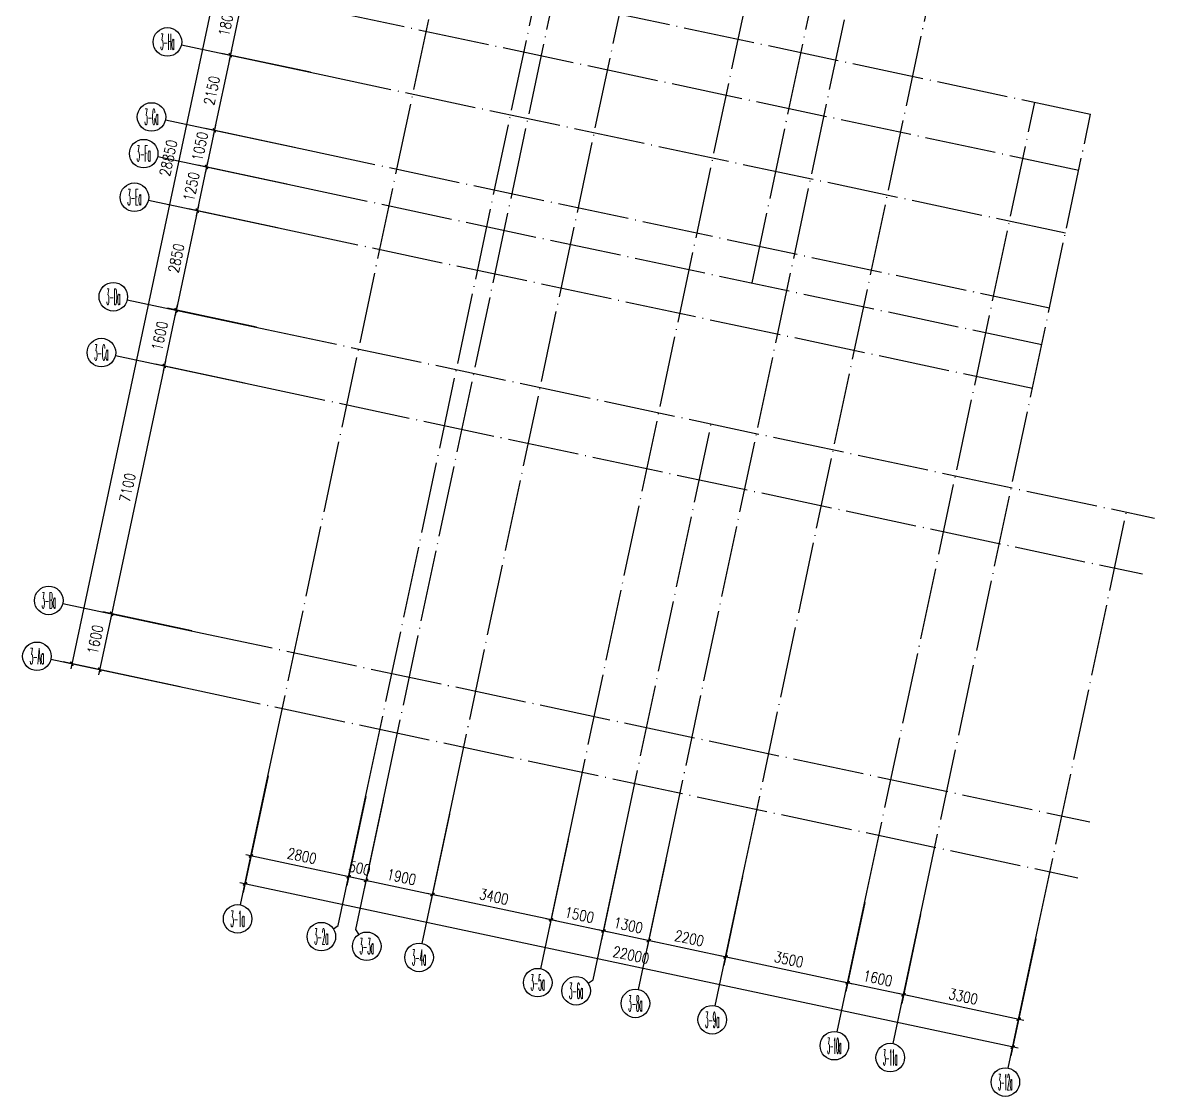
# Model space of a CAD drawing. Header units: millimetres. Extents: x -187744 to 2148, y -49419 to 6550.
# Drawn here: x -187744 to -156022, y -38788 to -8703 of the extents above; entities that cross this region are included whole.
import ezdxf
from ezdxf.enums import TextEntityAlignment as Align

# ---------------------------------------------------------------- set-up
doc = ezdxf.new("R2010")
doc.units = ezdxf.units.MM
doc.header["$LTSCALE"] = 1000
doc.header["$MEASUREMENT"] = 0
doc.linetypes.add('DOTE', pattern=[2.42, 2, -0.2, 0.02, -0.2])
doc.linetypes.add('M-CENTER', pattern=[1.8, 1.2, -0.2, 0.2, -0.2])
doc.layers.get('Defpoints').update_dxf_attribs({"color": 136})
for name, color, linetype in [('AXIS', 150, 'Continuous'), ('AXIS_TEXT', 50, 'Continuous'), ('DOTE', 138, 'M-CENTER')]:
    doc.layers.add(name, color=color, linetype=linetype)
doc.styles.add('COMPLEX', font='COMPLEX')
doc.styles.add('dim_font', font='SIMPLEX', dxfattribs={"width": 0.8})
doc.dimstyles.new('DIMN', dxfattribs={"dimtxt": 300, "dimasz": 100, "dimexe": 250, "dimexo": 300, "dimgap": 0, "dimtad": 0, "dimdec": 0, "dimzin": 0, "dimdsep": 46, "dimtxsty": 'dim_font', "dimblk": 'ARCHTICK', "dimcen": 0.09, "dimdle": 150, "dimclrt": 7, "dimazin": 0, "dimtfac": 1, "dimtdec": 0, "dimtix": 1, "dimtmove": 2, "dimatfit": 3, "dimfxl": 1, "dimtvp": 1, "dimtolj": 1, "dimtzin": 0, "dimarcsym": 0})

# ---------------------------------------------------------------- blocks, each defined once
blk = doc.blocks.new('_AXISO')
blk.add_circle((0, 0), 0.5)
at = {"layer": 'AXIS_TEXT', "style": 'COMPLEX', "width": 1.041667}
blk.add_attdef('A', text='', height=0.56, dxfattribs=at).set_placement((-0.25, -0.28), (0.25, -0.28), align=Align.FIT)
blk = doc.blocks.new('_axiso2')
blk.add_line((0.354, 0.146), (0.5, 0))
blk.add_circle((0, 0.5), 0.5)
at = {"layer": 'AXIS_TEXT', "style": 'COMPLEX', "width": 1.041667}
blk.add_attdef('A', text='', height=0.56, dxfattribs=at).set_placement((-0.25, 0.22), (0.25, 0.22), align=Align.FIT)
blk = doc.blocks.new('_axiso1')
blk.add_line((0.354, -0.146), (0.5, 0))
blk.add_circle((0, -0.5), 0.5)
at = {"layer": 'AXIS_TEXT', "style": 'COMPLEX', "width": 1.041667}
blk.add_attdef('A', text='', height=0.56, dxfattribs=at).set_placement((-0.25, -0.78), (0.25, -0.78), align=Align.FIT)
blk = doc.blocks.new('_ArchTick')
at = {"color": 0, "linetype": 'ByBlock', "const_width": 0.4}
blk.add_lwpolyline([(-0.5, -0.5), (0.5, 0.5)], dxfattribs=at)
blk = doc.blocks.new('*D208')
at = {"layer": 'AXIS', "color": 0, "lineweight": -2, "transparency": 16777216}
for p, q in [((-162574, -33691), (-163104, -36186)), ((-159346, -34377), (-159877, -36872)), ((-159678, -36658), (-163199, -35910))]:
    blk.add_line(p, q, dxfattribs=at)
at = {"layer": 'Defpoints', "color": 0, "transparency": 16777216}
for p in [(-162512, -33398), (-159284, -34084), (-163052, -35941)]:
    blk.add_point(p, dxfattribs=at)
at = {"layer": 'AXIS', "color": 0, "lineweight": -2, "transparency": 16777216, "xscale": 100, "yscale": 100, "zscale": 100}
for p, rotation in [((-163052, -35941), 168.0000000002391), ((-159825, -36627), 348.0000000002391)]:
    blk.add_blockref('_ArchTick', p, dxfattribs=dict(at, rotation=rotation))
at = {"layer": 'AXIS', "color": 7, "transparency": 16777216, "insert": (-161376, -35991), "char_height": 300, "attachment_point": 5, "rotation": 348, "style": 'dim_font'}
blk.add_mtext('\\A1;3300', dxfattribs=at)
blk = doc.blocks.new('*D209')
at = {"layer": 'AXIS', "color": 0, "lineweight": -2, "transparency": 16777216}
for p, q in [((-164139, -33359), (-164669, -35853)), ((-162574, -33691), (-163104, -36186)), ((-162906, -35972), (-164764, -35577))]:
    blk.add_line(p, q, dxfattribs=at)
at = {"layer": 'Defpoints', "color": 0, "transparency": 16777216}
for p in [(-164077, -33065), (-162512, -33398), (-164617, -35608)]:
    blk.add_point(p, dxfattribs=at)
at = {"layer": 'AXIS', "color": 0, "lineweight": -2, "transparency": 16777216, "xscale": 100, "yscale": 100, "zscale": 100}
for p, rotation in [((-164617, -35608), 168.0000000002391), ((-163052, -35941), 348.0000000002391)]:
    blk.add_blockref('_ArchTick', p, dxfattribs=dict(at, rotation=rotation))
at = {"layer": 'AXIS', "color": 7, "transparency": 16777216, "insert": (-163773, -35481), "char_height": 300, "attachment_point": 5, "rotation": 348, "style": 'dim_font'}
blk.add_mtext('\\A1;1600', dxfattribs=at)
blk = doc.blocks.new('*D210')
at = {"layer": 'AXIS', "color": 0, "lineweight": -2, "transparency": 16777216}
for p, q in [((-167563, -32631), (-168093, -35125)), ((-164139, -33359), (-164669, -35853)), ((-164471, -35640), (-168188, -34850))]:
    blk.add_line(p, q, dxfattribs=at)
at = {"layer": 'Defpoints', "color": 0, "transparency": 16777216}
for p in [(-167500, -32338), (-164077, -33065), (-168041, -34881)]:
    blk.add_point(p, dxfattribs=at)
at = {"layer": 'AXIS', "color": 0, "lineweight": -2, "transparency": 16777216, "xscale": 100, "yscale": 100, "zscale": 100}
for p, rotation in [((-168041, -34881), 168.0000000002391), ((-164617, -35608), 348.0000000002391)]:
    blk.add_blockref('_ArchTick', p, dxfattribs=dict(at, rotation=rotation))
at = {"layer": 'AXIS', "color": 7, "transparency": 16777216, "insert": (-166267, -34951), "char_height": 300, "attachment_point": 5, "rotation": 348, "style": 'dim_font'}
blk.add_mtext('\\A1;3500', dxfattribs=at)
blk = doc.blocks.new('*D211')
at = {"layer": 'AXIS', "color": 0, "lineweight": -2, "transparency": 16777216}
for p, q in [((-169715, -32174), (-170245, -34668)), ((-167563, -32631), (-168093, -35125)), ((-167894, -34912), (-170340, -34392))]:
    blk.add_line(p, q, dxfattribs=at)
at = {"layer": 'Defpoints', "color": 0, "transparency": 16777216}
for p in [(-169652, -31880), (-167500, -32338), (-170193, -34423)]:
    blk.add_point(p, dxfattribs=at)
at = {"layer": 'AXIS', "color": 0, "lineweight": -2, "transparency": 16777216, "xscale": 100, "yscale": 100, "zscale": 100}
for p, rotation in [((-170193, -34423), 168.0000000002391), ((-168041, -34881), 348.0000000002391)]:
    blk.add_blockref('_ArchTick', p, dxfattribs=dict(at, rotation=rotation))
at = {"layer": 'AXIS', "color": 7, "transparency": 16777216, "insert": (-169055, -34359), "char_height": 300, "attachment_point": 5, "rotation": 348, "style": 'dim_font'}
blk.add_mtext('\\A1;2200', dxfattribs=at)
blk = doc.blocks.new('*D212')
at = {"layer": 'AXIS', "color": 0, "lineweight": -2, "transparency": 16777216}
for p, q in [((-170986, -31903), (-171517, -34398)), ((-169715, -32174), (-170245, -34668)), ((-170046, -34454), (-171611, -34122))]:
    blk.add_line(p, q, dxfattribs=at)
at = {"layer": 'Defpoints', "color": 0, "transparency": 16777216}
for p in [(-170924, -31610), (-169652, -31880), (-171465, -34153)]:
    blk.add_point(p, dxfattribs=at)
at = {"layer": 'AXIS', "color": 0, "lineweight": -2, "transparency": 16777216, "xscale": 100, "yscale": 100, "zscale": 100}
for p, rotation in [((-171465, -34153), 168.0000000002391), ((-170193, -34423), 348.0000000002391)]:
    blk.add_blockref('_ArchTick', p, dxfattribs=dict(at, rotation=rotation))
at = {"layer": 'AXIS', "color": 7, "transparency": 16777216, "insert": (-170766, -33995), "char_height": 300, "attachment_point": 5, "rotation": 348, "style": 'dim_font'}
blk.add_mtext('\\A1;1300', dxfattribs=at)
blk = doc.blocks.new('*D213')
at = {"layer": 'AXIS', "color": 0, "lineweight": -2, "transparency": 16777216}
for p, q in [((-172454, -31591), (-172984, -34086)), ((-170986, -31903), (-171517, -34398)), ((-171318, -34184), (-173078, -33810))]:
    blk.add_line(p, q, dxfattribs=at)
at = {"layer": 'Defpoints', "color": 0, "transparency": 16777216}
for p in [(-172391, -31298), (-170924, -31610), (-172932, -33841)]:
    blk.add_point(p, dxfattribs=at)
at = {"layer": 'AXIS', "color": 0, "lineweight": -2, "transparency": 16777216, "xscale": 100, "yscale": 100, "zscale": 100}
for p, rotation in [((-172932, -33841), 168.0000000002391), ((-171465, -34153), 348.0000000002391)]:
    blk.add_blockref('_ArchTick', p, dxfattribs=dict(at, rotation=rotation))
at = {"layer": 'AXIS', "color": 7, "transparency": 16777216, "insert": (-172136, -33704), "char_height": 300, "attachment_point": 5, "rotation": 348, "style": 'dim_font'}
blk.add_mtext('\\A1;1500', dxfattribs=at)
blk = doc.blocks.new('*D214')
at = {"layer": 'AXIS', "color": 0, "lineweight": -2, "transparency": 16777216}
for p, q in [((-175779, -30885), (-176309, -33379)), ((-172454, -31591), (-172984, -34086)), ((-172785, -33872), (-176404, -33103))]:
    blk.add_line(p, q, dxfattribs=at)
at = {"layer": 'Defpoints', "color": 0, "transparency": 16777216}
for p in [(-175717, -30591), (-172391, -31298), (-176257, -33134)]:
    blk.add_point(p, dxfattribs=at)
at = {"layer": 'AXIS', "color": 0, "lineweight": -2, "transparency": 16777216, "xscale": 100, "yscale": 100, "zscale": 100}
for p, rotation in [((-176257, -33134), 168.0000000002391), ((-172932, -33841), 348.0000000002391)]:
    blk.add_blockref('_ArchTick', p, dxfattribs=dict(at, rotation=rotation))
at = {"layer": 'AXIS', "color": 7, "transparency": 16777216, "insert": (-174532, -33194), "char_height": 300, "attachment_point": 5, "rotation": 348, "style": 'dim_font'}
blk.add_mtext('\\A1;3400', dxfattribs=at)
blk = doc.blocks.new('*D215')
at = {"layer": 'AXIS', "color": 0, "lineweight": -2, "transparency": 16777216}
for p, q in [((-177638, -30489), (-178168, -32984)), ((-175779, -30885), (-176309, -33379)), ((-176111, -33165), (-178263, -32708))]:
    blk.add_line(p, q, dxfattribs=at)
at = {"layer": 'Defpoints', "color": 0, "transparency": 16777216}
for p in [(-177575, -30196), (-175717, -30591), (-178116, -32739)]:
    blk.add_point(p, dxfattribs=at)
at = {"layer": 'AXIS', "color": 0, "lineweight": -2, "transparency": 16777216, "xscale": 100, "yscale": 100, "zscale": 100}
for p, rotation in [((-178116, -32739), 168.0000000002391), ((-176257, -33134), 348.0000000002391)]:
    blk.add_blockref('_ArchTick', p, dxfattribs=dict(at, rotation=rotation))
at = {"layer": 'AXIS', "color": 7, "transparency": 16777216, "insert": (-177124, -32643), "char_height": 300, "attachment_point": 5, "rotation": 348, "style": 'dim_font'}
blk.add_mtext('\\A1;1900', dxfattribs=at)
blk = doc.blocks.new('*D216')
at = {"layer": 'AXIS', "color": 0, "lineweight": -2, "transparency": 16777216}
for p, q in [((-178127, -30386), (-178657, -32880)), ((-177638, -30489), (-178168, -32984)), ((-178605, -32635), (-178703, -32614)), ((-178116, -32739), (-178605, -32635)), ((-178116, -32739), (-178018, -32760))]:
    blk.add_line(p, q, dxfattribs=at)
at = {"layer": 'Defpoints', "color": 0, "transparency": 16777216}
for p in [(-178064, -30092), (-177575, -30196), (-178605, -32635)]:
    blk.add_point(p, dxfattribs=at)
at = {"layer": 'AXIS', "color": 0, "lineweight": -2, "transparency": 16777216, "xscale": 100, "yscale": 100, "zscale": 100}
for p, rotation in [((-178605, -32635), 348.0000000002391), ((-178116, -32739), 168.0000000002391)]:
    blk.add_blockref('_ArchTick', p, dxfattribs=dict(at, rotation=rotation))
at = {"layer": 'AXIS', "color": 7, "transparency": 16777216, "insert": (-178298, -32394), "char_height": 300, "attachment_point": 5, "rotation": 348, "style": 'dim_font'}
blk.add_mtext('\\A1;500', dxfattribs=at)
blk = doc.blocks.new('*D217')
at = {"layer": 'AXIS', "color": 0, "lineweight": -2, "transparency": 16777216}
for p, q in [((-180866, -29803), (-181396, -32298)), ((-178127, -30386), (-178657, -32880)), ((-178458, -32666), (-181491, -32022))]:
    blk.add_line(p, q, dxfattribs=at)
at = {"layer": 'Defpoints', "color": 0, "transparency": 16777216}
for p in [(-180803, -29510), (-178064, -30092), (-181344, -32053)]:
    blk.add_point(p, dxfattribs=at)
at = {"layer": 'AXIS', "color": 0, "lineweight": -2, "transparency": 16777216, "xscale": 100, "yscale": 100, "zscale": 100}
for p, rotation in [((-181344, -32053), 168.0000000002391), ((-178605, -32635), 348.0000000002391)]:
    blk.add_blockref('_ArchTick', p, dxfattribs=dict(at, rotation=rotation))
at = {"layer": 'AXIS', "color": 7, "transparency": 16777216, "insert": (-179912, -32051), "char_height": 300, "attachment_point": 5, "rotation": 348, "style": 'dim_font'}
blk.add_mtext('\\A1;2800', dxfattribs=at)
blk = doc.blocks.new('*D218')
at = {"layer": 'AXIS', "color": 0, "lineweight": -2, "transparency": 16777216}
for p, q in [((-180866, -29803), (-181562, -33080)), ((-159844, -37441), (-181657, -32804)), ((-159346, -34377), (-160043, -37654))]:
    blk.add_line(p, q, dxfattribs=at)
at = {"layer": 'Defpoints', "color": 0, "transparency": 16777216}
for p in [(-180803, -29510), (-181510, -32836), (-159284, -34084)]:
    blk.add_point(p, dxfattribs=at)
at = {"layer": 'AXIS', "color": 0, "lineweight": -2, "transparency": 16777216, "xscale": 100, "yscale": 100, "zscale": 100}
for p, rotation in [((-181510, -32836), 168.0000000002391), ((-159991, -37410), 348.0000000002391)]:
    blk.add_blockref('_ArchTick', p, dxfattribs=dict(at, rotation=rotation))
at = {"layer": 'AXIS', "color": 7, "transparency": 16777216, "insert": (-170688, -34829), "char_height": 300, "attachment_point": 5, "rotation": 348, "style": 'dim_font'}
blk.add_mtext('\\A1;22000', dxfattribs=at)
blk = doc.blocks.new('*D224')
at = {"layer": 'AXIS', "color": 0, "lineweight": -2, "transparency": 16777216}
for p, q in [((-181519, -7710), (-181955, -9764)), ((-179300, -8334), (-181794, -7804)), ((-179674, -10095), (-182169, -9565))]:
    blk.add_line(p, q, dxfattribs=at)
at = {"layer": 'Defpoints', "color": 0, "transparency": 16777216}
for p in [(-179007, -8397), (-181924, -9617), (-179381, -10157)]:
    blk.add_point(p, dxfattribs=at)
at = {"layer": 'AXIS', "color": 0, "lineweight": -2, "transparency": 16777216, "xscale": 100, "yscale": 100, "zscale": 100}
for p, rotation in [((-181550, -7856), 78.00000000023914), ((-181924, -9617), 258.0000000002391)]:
    blk.add_blockref('_ArchTick', p, dxfattribs=dict(at, rotation=rotation))
at = {"layer": 'AXIS', "color": 7, "transparency": 16777216, "insert": (-182030, -8674), "char_height": 300, "attachment_point": 5, "rotation": 78, "style": 'dim_font'}
blk.add_mtext('\\A1;1800', dxfattribs=at)
blk = doc.blocks.new('*D225')
at = {"layer": 'AXIS', "color": 0, "lineweight": -2, "transparency": 16777216}
for p, q in [((-181893, -9470), (-182402, -11867)), ((-179674, -10095), (-182169, -9565)), ((-180121, -12198), (-182616, -11668))]:
    blk.add_line(p, q, dxfattribs=at)
at = {"layer": 'Defpoints', "color": 0, "transparency": 16777216}
for p in [(-179381, -10157), (-182371, -11720), (-179828, -12260)]:
    blk.add_point(p, dxfattribs=at)
at = {"layer": 'AXIS', "color": 0, "lineweight": -2, "transparency": 16777216, "xscale": 100, "yscale": 100, "zscale": 100}
for p, rotation in [((-181924, -9617), 78.00000000023914), ((-182371, -11720), 258.0000000002391)]:
    blk.add_blockref('_ArchTick', p, dxfattribs=dict(at, rotation=rotation))
at = {"layer": 'AXIS', "color": 7, "transparency": 16777216, "insert": (-182441, -10606), "char_height": 300, "attachment_point": 5, "rotation": 78, "style": 'dim_font'}
blk.add_mtext('\\A1;2150', dxfattribs=at)
blk = doc.blocks.new('*D226')
at = {"layer": 'AXIS', "color": 0, "lineweight": -2, "transparency": 16777216}
for p, q in [((-182340, -11573), (-182620, -12894)), ((-180121, -12198), (-182616, -11668)), ((-180340, -13225), (-182834, -12695))]:
    blk.add_line(p, q, dxfattribs=at)
at = {"layer": 'Defpoints', "color": 0, "transparency": 16777216}
for p in [(-179828, -12260), (-182589, -12747), (-180046, -13288)]:
    blk.add_point(p, dxfattribs=at)
at = {"layer": 'AXIS', "color": 0, "lineweight": -2, "transparency": 16777216, "xscale": 100, "yscale": 100, "zscale": 100}
for p, rotation in [((-182371, -11720), 78.00000000023914), ((-182589, -12747), 258.0000000002391)]:
    blk.add_blockref('_ArchTick', p, dxfattribs=dict(at, rotation=rotation))
at = {"layer": 'AXIS', "color": 7, "transparency": 16777216, "insert": (-182774, -12171), "char_height": 300, "attachment_point": 5, "rotation": 78, "style": 'dim_font'}
blk.add_mtext('\\A1;1050', dxfattribs=at)
blk = doc.blocks.new('*D227')
at = {"layer": 'AXIS', "color": 0, "lineweight": -2, "transparency": 16777216}
for p, q in [((-182558, -12600), (-182880, -14116)), ((-180340, -13225), (-182834, -12695)), ((-180599, -14448), (-183094, -13918))]:
    blk.add_line(p, q, dxfattribs=at)
at = {"layer": 'Defpoints', "color": 0, "transparency": 16777216}
for p in [(-180046, -13288), (-182849, -13970), (-180306, -14510)]:
    blk.add_point(p, dxfattribs=at)
at = {"layer": 'AXIS', "color": 0, "lineweight": -2, "transparency": 16777216, "xscale": 100, "yscale": 100, "zscale": 100}
for p, rotation in [((-182589, -12747), 78.00000000023914), ((-182849, -13970), 258.0000000002391)]:
    blk.add_blockref('_ArchTick', p, dxfattribs=dict(at, rotation=rotation))
at = {"layer": 'AXIS', "color": 7, "transparency": 16777216, "insert": (-183013, -13296), "char_height": 300, "attachment_point": 5, "rotation": 78, "style": 'dim_font'}
blk.add_mtext('\\A1;1250', dxfattribs=at)
blk = doc.blocks.new('*D228')
at = {"layer": 'AXIS', "color": 0, "lineweight": -2, "transparency": 16777216}
for p, q in [((-182818, -13823), (-183473, -16904)), ((-180599, -14448), (-183094, -13918)), ((-181192, -17236), (-183686, -16705))]:
    blk.add_line(p, q, dxfattribs=at)
at = {"layer": 'Defpoints', "color": 0, "transparency": 16777216}
for p in [(-180306, -14510), (-183442, -16757), (-180899, -17298)]:
    blk.add_point(p, dxfattribs=at)
at = {"layer": 'AXIS', "color": 0, "lineweight": -2, "transparency": 16777216, "xscale": 100, "yscale": 100, "zscale": 100}
for p, rotation in [((-182849, -13970), 78.00000000023914), ((-183442, -16757), 258.0000000002391)]:
    blk.add_blockref('_ArchTick', p, dxfattribs=dict(at, rotation=rotation))
at = {"layer": 'AXIS', "color": 7, "transparency": 16777216, "insert": (-183439, -15301), "char_height": 300, "attachment_point": 5, "rotation": 78, "style": 'dim_font'}
blk.add_mtext('\\A1;2850', dxfattribs=at)
blk = doc.blocks.new('*D229')
at = {"layer": 'AXIS', "color": 0, "lineweight": -2, "transparency": 16777216}
for p, q in [((-183411, -16611), (-183806, -18469)), ((-181192, -17236), (-183686, -16705)), ((-181525, -18801), (-184019, -18270))]:
    blk.add_line(p, q, dxfattribs=at)
at = {"layer": 'Defpoints', "color": 0, "transparency": 16777216}
for p in [(-180899, -17298), (-183774, -18322), (-181231, -18863)]:
    blk.add_point(p, dxfattribs=at)
at = {"layer": 'AXIS', "color": 0, "lineweight": -2, "transparency": 16777216, "xscale": 100, "yscale": 100, "zscale": 100}
for p, rotation in [((-183442, -16757), 78.00000000023914), ((-183774, -18322), 258.0000000002391)]:
    blk.add_blockref('_ArchTick', p, dxfattribs=dict(at, rotation=rotation))
at = {"layer": 'AXIS', "color": 7, "transparency": 16777216, "insert": (-183902, -17478), "char_height": 300, "attachment_point": 5, "rotation": 78, "style": 'dim_font'}
blk.add_mtext('\\A1;1600', dxfattribs=at)
blk = doc.blocks.new('*D230')
at = {"layer": 'AXIS', "color": 0, "lineweight": -2, "transparency": 16777216}
for p, q in [((-183743, -18176), (-185282, -25414)), ((-181525, -18801), (-184019, -18270)), ((-183001, -25745), (-185495, -25215))]:
    blk.add_line(p, q, dxfattribs=at)
at = {"layer": 'Defpoints', "color": 0, "transparency": 16777216}
for p in [(-181231, -18863), (-185251, -25267), (-182707, -25808)]:
    blk.add_point(p, dxfattribs=at)
at = {"layer": 'AXIS', "color": 0, "lineweight": -2, "transparency": 16777216, "xscale": 100, "yscale": 100, "zscale": 100}
for p, rotation in [((-183774, -18322), 78.00000000023914), ((-185251, -25267), 258.0000000002391)]:
    blk.add_blockref('_ArchTick', p, dxfattribs=dict(at, rotation=rotation))
at = {"layer": 'AXIS', "color": 7, "transparency": 16777216, "insert": (-184806, -21732), "char_height": 300, "attachment_point": 5, "rotation": 78, "style": 'dim_font'}
blk.add_mtext('\\A1;7100', dxfattribs=at)
blk = doc.blocks.new('*D231')
at = {"layer": 'AXIS', "color": 0, "lineweight": -2, "transparency": 16777216}
for p, q in [((-185219, -25121), (-185614, -26979)), ((-183001, -25745), (-185495, -25215)), ((-183333, -27310), (-185828, -26780))]:
    blk.add_line(p, q, dxfattribs=at)
at = {"layer": 'Defpoints', "color": 0, "transparency": 16777216}
for p in [(-182707, -25808), (-185583, -26832), (-183040, -27373)]:
    blk.add_point(p, dxfattribs=at)
at = {"layer": 'AXIS', "color": 0, "lineweight": -2, "transparency": 16777216, "xscale": 100, "yscale": 100, "zscale": 100}
for p, rotation in [((-185251, -25267), 78.00000000023914), ((-185583, -26832), 258.0000000002391)]:
    blk.add_blockref('_ArchTick', p, dxfattribs=dict(at, rotation=rotation))
at = {"layer": 'AXIS', "color": 7, "transparency": 16777216, "insert": (-185710, -25987), "char_height": 300, "attachment_point": 5, "rotation": 78, "style": 'dim_font'}
blk.add_mtext('\\A1;1600', dxfattribs=at)
blk = doc.blocks.new('*D232')
at = {"layer": 'AXIS', "color": 0, "lineweight": -2, "transparency": 16777216}
for p, q in [((-180336, 1700), (-186397, -26813)), ((-177335, 909), (-180612, 1606)), ((-183333, -27310), (-186610, -26614))]:
    blk.add_line(p, q, dxfattribs=at)
at = {"layer": 'Defpoints', "color": 0, "transparency": 16777216}
for p in [(-177042, 847), (-186366, -26666), (-183040, -27373)]:
    blk.add_point(p, dxfattribs=at)
at = {"layer": 'AXIS', "color": 0, "lineweight": -2, "transparency": 16777216, "xscale": 100, "yscale": 100, "zscale": 100}
for p, rotation in [((-180367, 1554), 78.00000000023914), ((-186366, -26666), 258.0000000002391)]:
    blk.add_blockref('_ArchTick', p, dxfattribs=dict(at, rotation=rotation))
at = {"layer": 'AXIS', "color": 7, "transparency": 16777216, "insert": (-183660, -12494), "char_height": 300, "attachment_point": 5, "rotation": 78, "style": 'dim_font'}
blk.add_mtext('\\A1;28850', dxfattribs=at)

msp = doc.modelspace()

# ---------------------------------------------------------------- linework, layer by layer
at = {"layer": 'AXIS'}
for p, q in [((-183293.4, -9325.8), (-179380.8, -10157.5)), ((-183740.4, -11428.8), (-179827.8, -12260.5)), ((-183958.7, -12455.9), (-180046.1, -13287.5)), ((-184218.6, -13678.6), (-180306, -14510.2)), ((-184811.1, -16466.3), (-180898.5, -17297.9)), ((-185143.8, -18031.3), (-181231.2, -18863)), ((-186620, -24976.2), (-182707.4, -25807.8)), ((-186952.6, -26541.2), (-183040, -27372.9)), ((-181634.9, -33422.5), (-180803.2, -29509.9)), ((-178896.1, -34004.7), (-178064.4, -30092.1)), ((-178407, -34108.6), (-177575.4, -30196)), ((-176548.5, -34503.7), (-175716.9, -30591.1)), ((-173222.8, -35210.6), (-172391.2, -31298)), ((-171755.6, -35522.4), (-170924, -31609.8)), ((-170484, -35792.7), (-169652.4, -31880.1)), ((-168332.1, -36250.1), (-167500.4, -32337.5)), ((-164908.6, -36977.8), (-164076.9, -33065.2)), ((-163343.5, -37310.5), (-162511.9, -33397.9)), ((-160115.6, -37996.6), (-159284, -34084))]:
    msp.add_line(p, q, dxfattribs=at)
at = {"layer": 'DOTE', "linetype": 'DOTE'}
for p, q in [((-180803.2, -29509.9), (-174165.6, 1717.7)), ((-178064.4, -30092.1), (-171426.8, 1135.6)), ((-177575.4, -30196), (-170937.7, 1031.6)), ((-175716.9, -30591.1), (-169079.2, 636.6)), ((-172391.2, -31298), (-165753.5, -70.3)), ((-167298.7, -15997.1), (-163992.9, -444.5)), ((-169652.4, -31880.1), (-163014.7, -652.4)), ((-167500.4, -32337.5), (-160862.8, -1109.9)), ((-178673.9, -6831.8), (-157807.8, -11267)), ((-179006.6, -8396.8), (-158140.5, -12832)), ((-179380.8, -10157.5), (-158514.7, -14592.7)), ((-164076.9, -33065.2), (-159372.9, -10934.3)), ((-162511.9, -33397.9), (-157807.8, -11267)), ((-179827.8, -12260.5), (-158961.7, -16695.7)), ((-180046.1, -13287.5), (-159180, -17722.8)), ((-180306, -14510.2), (-159439.9, -18945.4)), ((-180898.5, -17297.9), (-156022.1, -22585.6)), ((-181231.2, -18863), (-156354.7, -24150.6)), ((-170924, -31609.8), (-168444.5, -19945.1)), ((-159284, -34084), (-156804.6, -22419.3)), ((-182707.4, -25807.8), (-157830.9, -31095.5)), ((-183040, -27372.9), (-158163.6, -32660.5))]:
    msp.add_line(p, q, dxfattribs=at)

# ---------------------------------------------------------------- block references
at = {"layer": 'AXIS'}
ref = msp.add_blockref('_AXISO', (-183684.6, -9242.6), dxfattribs=dict(at, xscale=800, yscale=800, zscale=800))
ref.add_attrib('A', '3-Ha', dxfattribs={"layer": 'AXIS_TEXT', "height": 448, "style": 'COMPLEX', "width": 0.223214}).set_placement((-183884.6, -9466.6), (-183484.6, -9466.6), align=Align.FIT)
ref = msp.add_blockref('_AXISO', (-184131.7, -11345.7), dxfattribs=dict(at, xscale=800, yscale=800, zscale=800))
ref.add_attrib('A', '3-Ga', dxfattribs={"layer": 'AXIS_TEXT', "height": 448, "style": 'COMPLEX', "width": 0.225904}).set_placement((-184331.7, -11569.7), (-183931.7, -11569.7), align=Align.FIT)
ref = msp.add_blockref('_AXISO', (-184350, -12372.7), dxfattribs=dict(at, xscale=800, yscale=800, zscale=800))
ref.add_attrib('A', '3-Fa', dxfattribs={"layer": 'AXIS_TEXT', "height": 448, "style": 'COMPLEX', "width": 0.234375}).set_placement((-184550, -12596.7), (-184150, -12596.7), align=Align.FIT)
ref = msp.add_blockref('_AXISO', (-184609.8, -13595.4), dxfattribs=dict(at, xscale=800, yscale=800, zscale=800))
ref.add_attrib('A', '3-Ea', dxfattribs={"layer": 'AXIS_TEXT', "height": 448, "style": 'COMPLEX', "width": 0.231481}).set_placement((-184809.8, -13819.4), (-184409.8, -13819.4), align=Align.FIT)
ref = msp.add_blockref('_AXISO', (-185202.4, -16383.1), dxfattribs=dict(at, xscale=800, yscale=800, zscale=800))
ref.add_attrib('A', '3-Da', dxfattribs={"layer": 'AXIS_TEXT', "height": 448, "style": 'COMPLEX', "width": 0.228659}).set_placement((-185402.4, -16607.1), (-185002.4, -16607.1), align=Align.FIT)
ref = msp.add_blockref('_AXISO', (-185535.1, -17948.2), dxfattribs=dict(at, xscale=800, yscale=800, zscale=800))
ref.add_attrib('A', '3-Ca', dxfattribs={"layer": 'AXIS_TEXT', "height": 448, "style": 'COMPLEX', "width": 0.231481}).set_placement((-185735.1, -18172.2), (-185335.1, -18172.2), align=Align.FIT)
ref = msp.add_blockref('_AXISO', (-187011.2, -24893), dxfattribs=dict(at, xscale=800, yscale=800, zscale=800))
ref.add_attrib('A', '3-Ba', dxfattribs={"layer": 'AXIS_TEXT', "height": 448, "style": 'COMPLEX', "width": 0.228659}).set_placement((-187211.2, -25117), (-186811.2, -25117), align=Align.FIT)
ref = msp.add_blockref('_AXISO', (-187343.9, -26458), dxfattribs=dict(at, xscale=800, yscale=800, zscale=800))
ref.add_attrib('A', '3-Aa', dxfattribs={"layer": 'AXIS_TEXT', "height": 448, "style": 'COMPLEX', "width": 0.231481}).set_placement((-187543.9, -26682), (-187143.9, -26682), align=Align.FIT)
ref = msp.add_blockref('_AXISO', (-181718.1, -33813.8), dxfattribs=dict(at, xscale=800, yscale=800, zscale=800))
ref.add_attrib('A', '3-1a', dxfattribs={"layer": 'AXIS_TEXT', "height": 448, "style": 'COMPLEX', "width": 0.25}).set_placement((-181918.1, -34037.8), (-181518.1, -34037.8), align=Align.FIT)
ref = msp.add_blockref('_axiso2', (-178979.2, -34395.9), dxfattribs=dict(at, xscale=799.9999999999999, yscale=799.9999999999999, zscale=799.9999999999999, rotation=78))
ref.add_attrib('A', '3-2a', dxfattribs={"layer": 'AXIS_TEXT', "height": 448, "style": 'COMPLEX', "width": 0.234375}).set_placement((-179570.5, -34536.8), (-179170.5, -34536.8), align=Align.FIT)
ref = msp.add_blockref('_axiso1', (-178490.2, -34499.9), dxfattribs=dict(at, xscale=799.9999999999999, yscale=799.9999999999999, zscale=799.9999999999999, rotation=78))
ref.add_attrib('A', '3-3a', dxfattribs={"layer": 'AXIS_TEXT', "height": 448, "rotation": 360, "style": 'COMPLEX', "width": 0.237342}).set_placement((-178298.9, -34807), (-177898.9, -34807), align=Align.FIT)
ref = msp.add_blockref('_AXISO', (-176631.7, -34894.9), dxfattribs=dict(at, xscale=800, yscale=800, zscale=800))
ref.add_attrib('A', '3-4a', dxfattribs={"layer": 'AXIS_TEXT', "height": 448, "style": 'COMPLEX', "width": 0.231481}).set_placement((-176831.7, -35118.9), (-176431.7, -35118.9), align=Align.FIT)
ref = msp.add_blockref('_AXISO', (-173306, -35601.8), dxfattribs=dict(at, xscale=800, yscale=800, zscale=800))
ref.add_attrib('A', '3-5a', dxfattribs={"layer": 'AXIS_TEXT', "height": 448, "style": 'COMPLEX', "width": 0.234375}).set_placement((-173506, -35825.8), (-173106, -35825.8), align=Align.FIT)
ref = msp.add_blockref('_axiso2', (-171838.8, -35913.7), dxfattribs=dict(at, xscale=799.9999999999999, yscale=799.9999999999999, zscale=799.9999999999999, rotation=78))
ref.add_attrib('A', '3-6a', dxfattribs={"layer": 'AXIS_TEXT', "height": 448, "rotation": 360, "style": 'COMPLEX', "width": 0.234375}).set_placement((-172430, -36054.5), (-172030, -36054.5), align=Align.FIT)
ref = msp.add_blockref('_AXISO', (-170567.2, -36184), dxfattribs=dict(at, xscale=800, yscale=800, zscale=800))
ref.add_attrib('A', '3-8a', dxfattribs={"layer": 'AXIS_TEXT', "height": 448, "style": 'COMPLEX', "width": 0.234375}).set_placement((-170767.2, -36408), (-170367.2, -36408), align=Align.FIT)
ref = msp.add_blockref('_AXISO', (-168415.2, -36641.4), dxfattribs=dict(at, xscale=800, yscale=800, zscale=800))
ref.add_attrib('A', '3-9a', dxfattribs={"layer": 'AXIS_TEXT', "height": 448, "style": 'COMPLEX', "width": 0.234375}).set_placement((-168615.2, -36865.4), (-168215.2, -36865.4), align=Align.FIT)
ref = msp.add_blockref('_AXISO', (-164991.7, -37369.1), dxfattribs=dict(at, xscale=800, yscale=800, zscale=800))
ref.add_attrib('A', '3-10a', dxfattribs={"layer": 'AXIS_TEXT', "height": 448, "style": 'COMPLEX', "width": 0.197368}).set_placement((-165191.7, -37593.1), (-164791.7, -37593.1), align=Align.FIT)
ref = msp.add_blockref('_AXISO', (-163426.7, -37701.7), dxfattribs=dict(at, xscale=800, yscale=800, zscale=800))
ref.add_attrib('A', '3-11a', dxfattribs={"layer": 'AXIS_TEXT', "height": 448, "style": 'COMPLEX', "width": 0.208333}).set_placement((-163626.7, -37925.7), (-163226.7, -37925.7), align=Align.FIT)
ref = msp.add_blockref('_AXISO', (-160198.8, -38387.8), dxfattribs=dict(at, xscale=800, yscale=800, zscale=800))
ref.add_attrib('A', '3-12a', dxfattribs={"layer": 'AXIS_TEXT', "height": 448, "style": 'COMPLEX', "width": 0.197368}).set_placement((-160398.8, -38611.8), (-159998.8, -38611.8), align=Align.FIT)

# ---------------------------------------------------------------- dimensions: what is measured, and where the dimension line sits
for base, p1, p2, angle, picture, middle in [((-186365.7, -26666), (-177041.8, 846.7), (-183040, -27372.9), 258, '*D232', (-183660.1, -12493.8)), ((-181924, -9616.9), (-179006.6, -8396.8), (-179380.8, -10157.5), 258, '*D224', (-182030.3, -8674.2)), ((-182371, -11719.9), (-179380.8, -10157.5), (-179827.8, -12260.5), 258, '*D225', (-182440.9, -10606)), ((-182589.3, -12747), (-179827.8, -12260.5), (-180046.1, -13287.5), 258, '*D226', (-182773.6, -12171.1)), ((-182849.2, -13969.6), (-180046.1, -13287.5), (-180306, -14510.2), 258, '*D227', (-183012.7, -13295.9)), ((-183441.7, -16757.4), (-180306, -14510.2), (-180898.5, -17297.9), 258, '*D228', (-183438.9, -15301.1)), ((-183774.4, -18322.4), (-180898.5, -17297.9), (-181231.2, -18863), 258, '*D229', (-183901.5, -17477.5)), ((-185250.6, -25267.2), (-181231.2, -18863), (-182707.4, -25807.8), 258, '*D230', (-184805.9, -21732.5)), ((-185583.2, -26832.3), (-182707.4, -25807.8), (-183040, -27372.9), 258, '*D231', (-185710.3, -25987.4)), ((-181510.1, -32835.6), (-159284, -34084), (-180803.2, -29509.9), 168, '*D218', (-170688.1, -34829.2)), ((-181343.8, -32053.1), (-178064.4, -30092.1), (-180803.2, -29509.9), 168, '*D217', (-179912, -32050.7)), ((-178605, -32635.3), (-177575.4, -30196), (-178064.4, -30092.1), 168, '*D216', (-178298.1, -32393.8)), ((-178115.9, -32739.2), (-175716.9, -30591.1), (-177575.4, -30196), 168, '*D215', (-177124.3, -32643.3)), ((-176257.4, -33134.2), (-172391.2, -31298), (-175716.9, -30591.1), 168, '*D214', (-174532.2, -33194.3)), ((-172931.7, -33841.1), (-170924, -31609.8), (-172391.2, -31298), 168, '*D213', (-172135.8, -33703.6)), ((-171464.5, -34153), (-169652.4, -31880.1), (-170924, -31609.8), 168, '*D212', (-170766.4, -33994.7)), ((-170192.9, -34423.3), (-167500.4, -32337.5), (-169652.4, -31880.1), 168, '*D211', (-169054.6, -34358.6)), ((-168041, -34880.7), (-164076.9, -33065.2), (-167500.4, -32337.5), 168, '*D210', (-166266.9, -34951.1)), ((-164617.5, -35608.4), (-162511.9, -33397.9), (-164076.9, -33065.2), 168, '*D209', (-163772.6, -35481.3)), ((-163052.5, -35941.1), (-159284, -34084), (-162511.9, -33397.9), 168, '*D208', (-161376.1, -35990.7))]:
    dim = msp.add_linear_dim(base=base, p1=p1, p2=p2, angle=angle, dimstyle='DIMN', dxfattribs=at)
    dim.commit()
    dim.dimension.update_dxf_attribs({"geometry": picture, "text_midpoint": middle})

doc.saveas('drawing.dxf')
